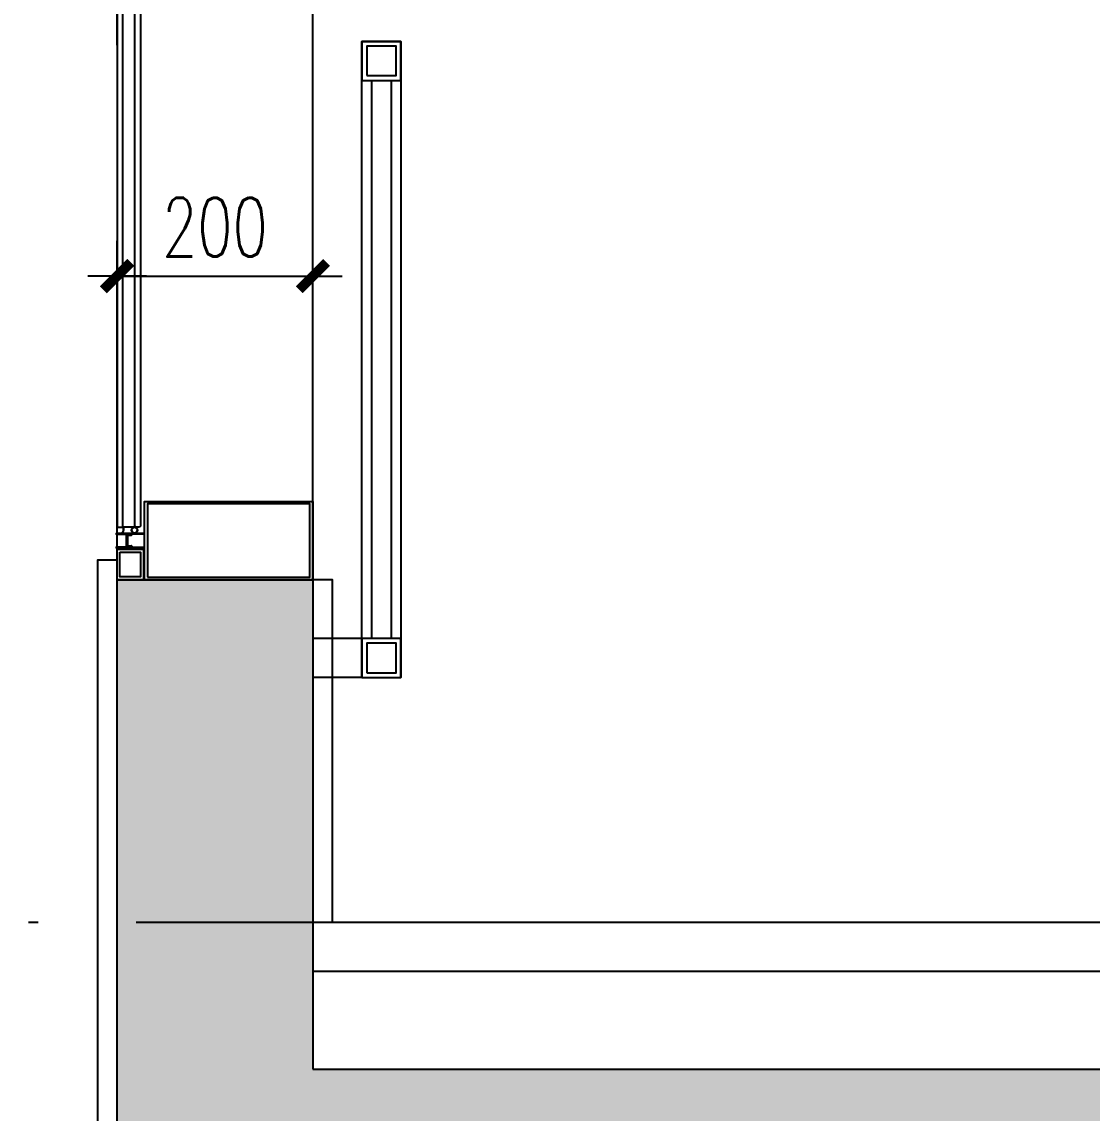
# Model space of a CAD drawing. Extents: x 1980812 to 2578970, y -669191 to 284498.
# Drawn here: x 2538671 to 2539764, y -308685 to -307570 of the extents above; entities that cross this region are included whole.
import ezdxf

# ---------------------------------------------------------------- set-up
doc = ezdxf.new("R2010")
doc.units = 0
doc.header["$LTSCALE"] = 1000
doc.header["$MEASUREMENT"] = 0
doc.linetypes.add('DOTE', pattern=[2.42, 2, -0.2, 0.02, -0.2])
for name, color, linetype in [('A-SECT-MCUT', 1, 'Continuous'), ('A-SECT-MCUT-FINE', 137, 'Continuous'), ('dote', 1, 'DOTE'), ('SPACE_HATCH', 8, 'Continuous'), ('WALL', 4, 'Continuous'), ('WINDOW', 2, 'Continuous'), ('栏杆', 143, 'Continuous'), ('空线', 3, 'Continuous'), ('详细标注', 231, 'Continuous'), ('面层', 31, 'Continuous')]:
    doc.layers.add(name, color=color, linetype=linetype)
doc.styles.add('DIM_FONT', font='SIMPLEX', dxfattribs={"width": 0.7, "bigfont": 'GBCBIG'})
doc.dimstyles.new('DIMN20', dxfattribs={"dimscale": 0.2, "dimtxt": 300, "dimasz": 1, "dimexe": 150, "dimexo": 0, "dimgap": 100, "dimtad": 1, "dimdec": 0, "dimzin": 0, "dimdsep": 46, "dimtxsty": 'DIM_FONT', "dimblk1": '_DIMX', "dimblk2": '_DIMX', "dimsah": 1, "dimcen": 0.09, "dimclrd": 256, "dimclre": 256, "dimclrt": 7, "dimadec": 0, "dimazin": 0, "dimtfac": 1, "dimtdec": 0, "dimtix": 1, "dimtmove": 2, "dimatfit": 3, "dimldrblk": '_DIMX', "dimfxl": 150, "dimtolj": 1, "dimtzin": 0, "dimarcsym": 0})

# ---------------------------------------------------------------- blocks, each defined once
blk = doc.blocks.new('A$C32E42E09')
at = {"layer": '栏杆', "color": 2}
for p, q in [((60, 763.5), (60, 193.5)), ((80, 763.5), (80, 193.5))]:
    blk.add_line(p, q, dxfattribs=at)
at = {"layer": '栏杆'}
for p, q in [((50, 193.5), (0, 193.5)), ((50, 153.5), (0, 153.5))]:
    blk.add_line(p, q, dxfattribs=at)
blk.add_lwpolyline([(50, 153.5), (50, 803.5), (90, 803.5), (90, 153.5)], dxfattribs=at)
at = {"layer": '栏杆', "color": 2}
for points in [[(50, 763.5), (90, 763.5), (90, 803.5), (50, 803.5)], [(55, 768.5), (85, 768.5), (85, 798.5), (55, 798.5)], [(50, 153.5), (90, 153.5), (90, 193.5), (50, 193.5)], [(55, 158.5), (85, 158.5), (85, 188.5), (55, 188.5)]]:
    blk.add_lwpolyline(points, close=True, dxfattribs=at)
blk = doc.blocks.new('pou1')
at = {"layer": 'SPACE_HATCH'}
h = blk.add_hatch(color=256, dxfattribs=at)
h.dxf.hatch_style = 1
h.paths.add_polyline_path([(18500, -250), (14577.7, -250), (10600, -250), (10600, -1350), (10100, -1350), (10100, -250), (3300, -250), (3300, -900), (2900, -900), (2900, -250), (50, -250), (50, -900), (-200, -900), (-200, -700), (-200, 250), (-200, 350), (0, 350), (0, -150), (14577.7, -150), (28900, -150), (28900, 350), (29100, 350), (29100, 250), (29100, -700), (29100, -900), (28850, -900), (28850, -250), (26600, -250), (26600, -900), (26200, -900), (26200, -250), (19000, -250), (19000, -1350), (18500, -1350)])
at = {"layer": 'WALL'}
for p, q in [((28900, 350, 0), (28900, -150, 0)), ((29100, 350, 0), (28900, 350, 0)), ((29100, -700, 0), (29100, 350, 0)), ((28900, -150, 0), (14577.7, -150, 0))]:
    blk.add_line(p, q, dxfattribs=at)
at = {"layer": '面层'}
for p, q in [((28900, 0, 0), (14577.7, 0, 0)), ((28900, -50, 0), (14577.7, -50, 0))]:
    blk.add_line(p, q, dxfattribs=at)
blk = doc.blocks.new('pm5')
at = {"layer": 'A-SECT-MCUT', "elevation": 0}
for points in [[(28900, -3610), (28900, -3650), (29035.6, -3650), (29072, -3650), (29072, -3617.8), (29088.7, -3617.8), (29088.7, -3616.9), (29085.2, -3616), (29084.7, -3616.6), (29072, -3616.6), (29072, -3610), (29072, -3603.5), (29084.7, -3603.5), (29085.2, -3604), (29088.7, -3603.1), (29088.7, -3602.3), (29072, -3602.3), (29072, -3570), (29035.6, -3570), (28900, -3570)], [(29069, -3647.5), (28903, -3647.5), (28903, -3610), (28903, -3572.5), (29069, -3572.5)], [(29089.3, -3615.3), (29085.5, -3615), (29084.6, -3616.1), (29085.2, -3616.6), (29085.7, -3616), (29089.3, -3616.9), (29089.3, -3617.8), (29100.5, -3617.8), (29100.5, -3616.3), (29090.5, -3616.3), (29090.5, -3603.8), (29100.5, -3603.8), (29100.5, -3602.3), (29089.3, -3602.3), (29089.3, -3603.1), (29085.7, -3604), (29085.2, -3603.5), (29084.6, -3603.9), (29085.5, -3605), (29089.3, -3604.7)], [(29100, -3618.8), (29073, -3618.8), (29073, -3650), (29100, -3650)], [(29097, -3621.7), (29076, -3621.7), (29076, -3647), (29097, -3647)]]:
    blk.add_lwpolyline(points, close=True, dxfattribs=at)
at = {"layer": 'A-SECT-MCUT-FINE'}
for p, q in [((28900, -3650, 0), (28900, -1456.6, 0)), ((29081, -3596.3, 0), (29095, -3596.3, 0))]:
    blk.add_line(p, q, dxfattribs=at)
blk.add_circle((29082.2, -3599.3, 0), 2.98, dxfattribs=at)
blk.add_arc((29098.8, -3598.8, 0), 5.39, 152.0817, 219.4318, dxfattribs=at)
at = {"layer": 'WINDOW'}
for p, q in [((29076, -2914.7, 0), (29076, -3595.3, 0)), ((29082, -3595.3, 0), (29082, -2914.7, 0)), ((29094, -3595.3, 0), (29094, -2914.7, 0)), ((29100, -2914.7, 0), (29100, -3595.3, 0)), ((29076, -3595.3, 0), (29077, -3596.3, 0)), ((29077, -3596.3, 0), (29081, -3596.3, 0)), ((29081, -3596.3, 0), (29082, -3595.3, 0)), ((29095, -3596.3, 0), (29094, -3595.3, 0)), ((29099, -3596.3, 0), (29095, -3596.3, 0)), ((29100, -3595.3, 0), (29099, -3596.3, 0))]:
    blk.add_line(p, q, dxfattribs=at)
blk = doc.blocks.new('_DIMX')
blk.add_line((-150, 0), (150, 0))
at = {"const_width": 50}
blk.add_lwpolyline([(-70, -70), (70, 70)], dxfattribs=at)
blk = doc.blocks.new('*D1352')
at = {"layer": 'Defpoints', "color": 0, "transparency": 16777216}
for p in [(2538968.4, -307830.2), (2538768.4, -308060.4), (2538968.4, -308060.4, 0)]:
    blk.add_point(p, dxfattribs=at)
at = {"layer": '详细标注', "lineweight": -2, "transparency": 16777216}
for p, q in [((2538768.4, -308060.4), (2538768.4, -307800.2)), ((2538968.4, -308060.4), (2538968.4, -307800.2)), ((2538768.6, -307830.2), (2538968.2, -307830.2))]:
    blk.add_line(p, q, dxfattribs=at)
at = {"layer": '详细标注', "lineweight": -2, "transparency": 16777216, "xscale": 0.2, "yscale": 0.2, "zscale": 0.2, "rotation": 180}
blk.add_blockref('_DIMX', (2538768.4, -307830.2), dxfattribs=at)
at = {"layer": '详细标注', "lineweight": -2, "transparency": 16777216, "xscale": 0.2, "yscale": 0.2, "zscale": 0.2}
blk.add_blockref('_DIMX', (2538968.4, -307830.2), dxfattribs=at)
at = {"layer": '详细标注', "color": 7, "transparency": 16777216, "insert": (2538868.4, -307780.2), "char_height": 60, "attachment_point": 5, "style": 'DIM_FONT'}
blk.add_mtext('\\A1;200', dxfattribs=at)

msp = doc.modelspace()

# ---------------------------------------------------------------- linework, layer by layer
at = {"layer": 'A-SECT-MCUT'}
for points in [[(2538968.4, -308100.4), (2538968.4, -308140.4), (2538832.8, -308140.4), (2538796.4, -308140.4), (2538796.4, -308108.2), (2538779.7, -308108.2), (2538779.7, -308107.3), (2538783.1, -308106.5), (2538783.7, -308107), (2538796.4, -308107), (2538796.4, -308100.4), (2538796.4, -308093.9), (2538783.7, -308093.9), (2538783.1, -308094.4), (2538779.7, -308093.6), (2538779.7, -308092.7), (2538796.4, -308092.7), (2538796.4, -308060.4), (2538832.8, -308060.4), (2538968.4, -308060.4)], [(2538799.4, -308137.9), (2538965.4, -308137.9), (2538965.4, -308100.4), (2538965.4, -308062.9), (2538799.4, -308062.9)], [(2538779.1, -308105.8), (2538782.9, -308105.4), (2538783.8, -308106.5), (2538783.2, -308107), (2538782.6, -308106.5), (2538779.1, -308107.3), (2538779.1, -308108.2), (2538767.9, -308108.2), (2538767.9, -308106.7), (2538777.9, -308106.7), (2538777.9, -308094.2), (2538767.9, -308094.2), (2538767.9, -308092.7), (2538779.1, -308092.7), (2538779.1, -308093.5), (2538782.6, -308094.4), (2538783.2, -308093.9), (2538783.8, -308094.3), (2538782.9, -308095.4), (2538779.1, -308095.1)], [(2538768.4, -308109.2), (2538795.4, -308109.2), (2538795.4, -308140.4), (2538768.4, -308140.4)], [(2538771.4, -308112.2), (2538792.4, -308112.2), (2538792.4, -308137.4), (2538771.4, -308137.4)]]:
    msp.add_lwpolyline(points, close=True, dxfattribs=at)
at = {"layer": 'A-SECT-MCUT-FINE'}
for p, q in [((2538968.4, -308140.4, 0), (2538968.4, -307185.6, 0)), ((2538787.4, -308086.7), (2538773.4, -308086.7))]:
    msp.add_line(p, q, dxfattribs=at)
msp.add_circle((2538786.2, -308089.7), 2.98, dxfattribs=at)
msp.add_arc((2538769.6, -308089.2), 5.39, 320.5682, 27.9183, dxfattribs=at)
at = {"layer": 'dote'}
msp.add_line((2538768.4, -317274.3, 0), (2538768.4, -255997.6, 0), dxfattribs=at)
at = {"layer": 'dote', "linetype": 'DOTE', "ltscale": 0.5}
msp.add_line((2537577.9, -308490.4, 0), (2553290.6, -308490.4, 0), dxfattribs=at)
at = {"layer": 'WALL'}
for p, q in [((2538968.4, -308140.4, 0), (2538968.4, -308640.4, 0)), ((2538768.4, -309190.4, 0), (2538768.4, -308240.4, 0))]:
    msp.add_line(p, q, dxfattribs=at)
at = {"layer": 'WINDOW'}
for p, q in [((2538768.4, -307405.1, 0), (2538768.4, -308085.7, 0)), ((2538774.4, -308085.7, 0), (2538774.4, -307405.1, 0)), ((2538786.4, -308085.7, 0), (2538786.4, -307405.1, 0)), ((2538792.4, -307405.1, 0), (2538792.4, -308085.7, 0)), ((2538768.4, -308085.7), (2538769.4, -308086.7)), ((2538769.4, -308086.7), (2538773.4, -308086.7)), ((2538773.4, -308086.7), (2538774.4, -308085.7)), ((2538787.4, -308086.7), (2538786.4, -308085.7)), ((2538791.4, -308086.7), (2538787.4, -308086.7)), ((2538792.4, -308085.7), (2538791.4, -308086.7))]:
    msp.add_line(p, q, dxfattribs=at)
at = {"layer": '面层'}
msp.add_lwpolyline([(2538768.4, -308120.4), (2538748.4, -308120.4), (2538748.4, -309170.4), (2538748.4, -309170.4), (2538748.4, -309410.4), (2538768.4, -309410.4)], dxfattribs=at)
at = {"layer": '面层', "elevation": 0}
msp.add_lwpolyline([(2538988.4, -308490.4), (2538988.4, -308140.4), (2538968.4, -308140.4)], dxfattribs=at)

# ---------------------------------------------------------------- block references
at = {"layer": '栏杆'}
msp.add_blockref('A$C32E42E09', (2538968.4, -308393.9, 0), dxfattribs=at)
msp.add_blockref('A$C32E42E09', (2538968.4, -308393.9, 0), dxfattribs=at)
at = {"layer": '空线', "xscale": -1, "rotation": 359.9999999999997}
for name, p in [('pm5', (2567868.4, -304490.4, 0)), ('pou1', (2567868.4, -308490.4, 0))]:
    msp.add_blockref(name, p, dxfattribs=at)

# ---------------------------------------------------------------- dimensions: what is measured, and where the dimension line sits
at = {"layer": '详细标注'}
dim = msp.add_linear_dim(base=(2538968.4, -307830.2), p1=(2538768.4, -308060.4), p2=(2538968.4, -308060.4, 0), dimstyle='DIMN20', dxfattribs=at)
dim.commit()
dim.dimension.update_dxf_attribs({"geometry": '*D1352', "text_midpoint": (2538868.4, -307780.2)})

doc.saveas('drawing.dxf')
